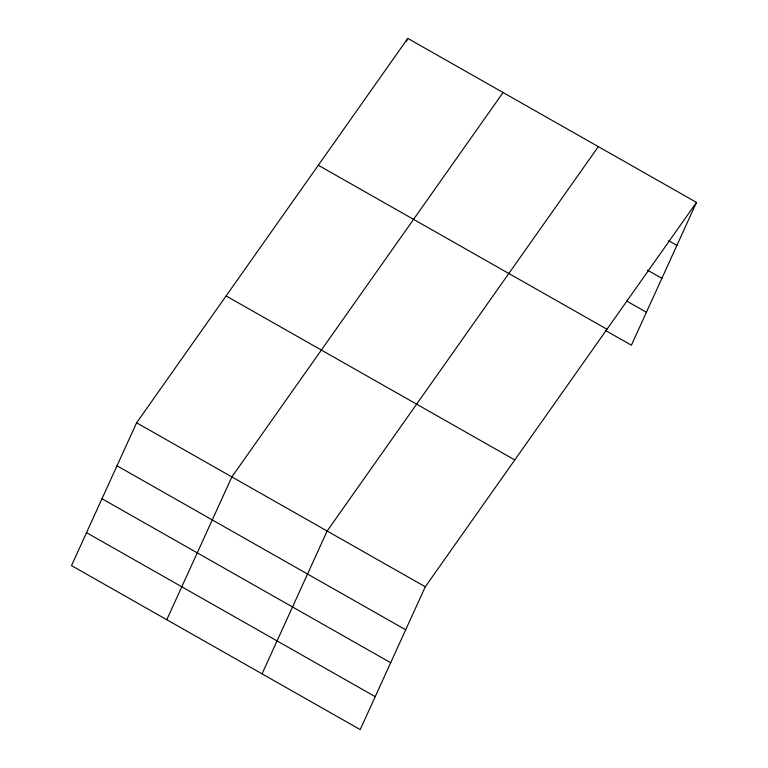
<?xml version="1.0" encoding="UTF-8"?>
<svg xmlns="http://www.w3.org/2000/svg" width="768" height="768" viewBox="0 0 768 768"><rect width="100%" height="100%" fill="white"/><g stroke="black" fill="none" stroke-linecap="round" stroke-linejoin="round"><path stroke-width="1.15" d="M136.598 422.794L71.51 565.603L360.202 729.6L425.29 586.781L696.49 202.397L407.798 38.4L136.598 422.794L425.29 586.781M406.33 41.626L407.798 38.4M166.781 619.728L231.869 476.909L503.069 92.515M262.051 673.843L327.13 531.024L598.33 146.63M696.49 202.397L631.402 345.206L605.568 330.538M668.621 240.701L676.886 245.395M647.414 270.115L661.882 278.333M626.784 301.114L646.416 312.269M318.307 165.254L606.989 329.242M226.099 295.939L514.781 459.936M117.005 465.792L405.686 629.789M101.99 498.73L390.682 662.726M86.525 532.666L375.216 696.662"/></g></svg>
